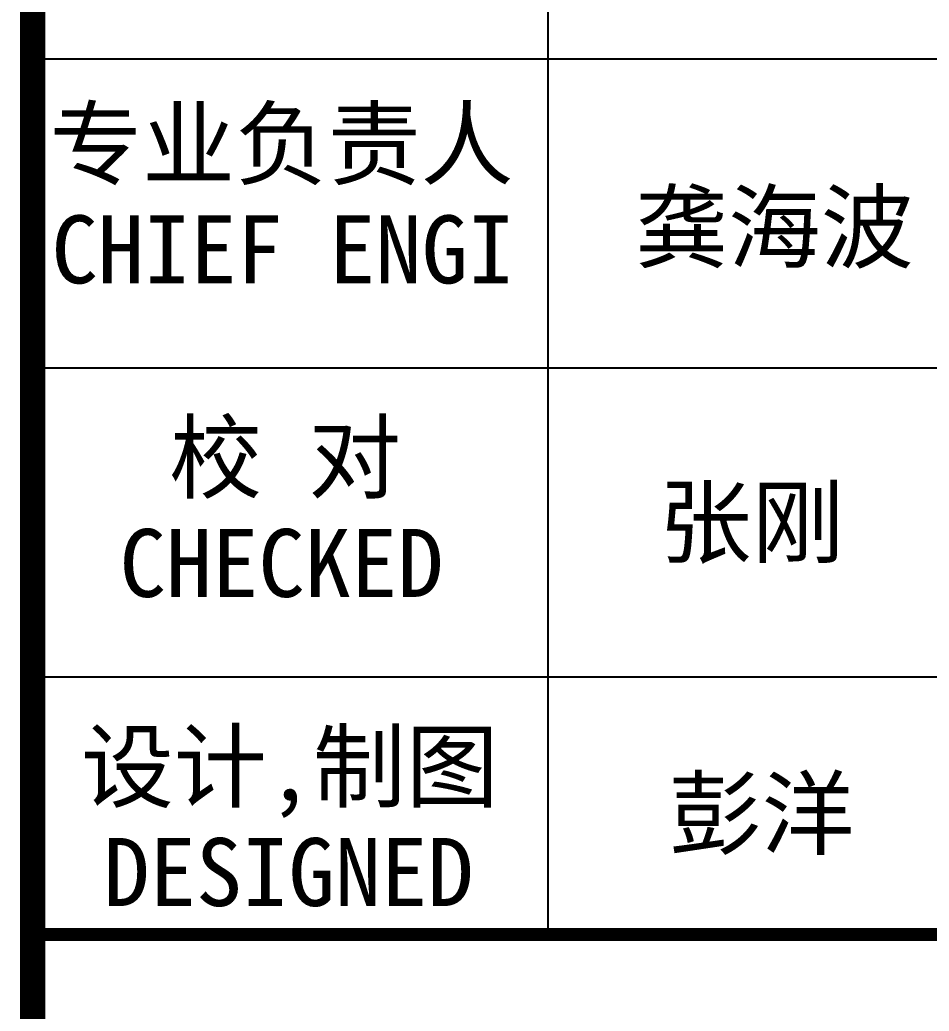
# Model space of a CAD drawing. Extents: x 19118 to 566552, y -1188739 to 92943.
# Drawn here: x 555965 to 561236, y -128767 to -123017 of the extents above; entities that cross this region are included whole.
import ezdxf

# ---------------------------------------------------------------- set-up
doc = ezdxf.new("R2010")
doc.units = 0
doc.header["$LTSCALE"] = 1000
doc.header["$MEASUREMENT"] = 0
doc.layers.add('图框', color=4, linetype='CONTINUOUS')
doc.styles.add('STYLE-黑体', font='simhei.ttf')

msp = doc.modelspace()

# ---------------------------------------------------------------- linework, layer by layer
at = {"layer": '图框', "color": 0}
for p, q in [((556038.63, -123242.74), (565052.49, -123242.74)), ((556038.63, -125035.54), (565052.49, -125035.54)), ((556038.63, -126828.34), (565052.49, -126828.34))]:
    msp.add_line(p, q, dxfattribs=at)
at = {"layer": '图框', "color": 4, "const_width": 147.89}
msp.add_lwpolyline([(556038.63, -105035.97), (565052.49, -105035.97), (565052.49, -191135.97), (556038.63, -191135.97)], close=True, dxfattribs=at)
at = {"layer": '图框', "color": 0, "const_width": 75}
msp.add_lwpolyline([(556038.63, -118163.14), (565052.49, -118163.14), (565052.49, -133401.94), (556038.63, -133401.94)], close=True, dxfattribs=at)
at = {"layer": '图框', "color": 0}
msp.add_lwpolyline([(559026.63, -128322.34), (559026.63, -119657.14)], dxfattribs=at)
at = {"layer": '图框', "color": 0, "const_width": 75}
msp.add_lwpolyline([(556038.63, -128322.34), (565052.49, -128322.34)], dxfattribs=at)

# ---------------------------------------------------------------- texts
at = {"layer": '图框', "color": 0, "style": 'STYLE-黑体'}
for s, p in [('专业负责人', (556136.17, -123932.63)), ('CHIEF ENGI', (556147.74, -124545.2)), ('校 对', (556830.12, -125751.61)), ('CHECKED  ', (556542.33, -126364.18)), ('设计,制图', (556319.74, -127544.41)), ('DESIGNED ', (556448.71, -128156.98))]:
    msp.add_text(s, height=394.416, dxfattribs=at).set_placement(p)
at = {"layer": '图框', "color": 4, "style": 'STYLE-黑体'}
for s, p in [('龚海波', (559531.98, -124416.19)), ('张刚', (559668.35, -126127.05)), ('彭洋', (559725.89, -127817.97))]:
    msp.add_text(s, height=394.416, dxfattribs=at).set_placement(p)

doc.saveas('drawing.dxf')
